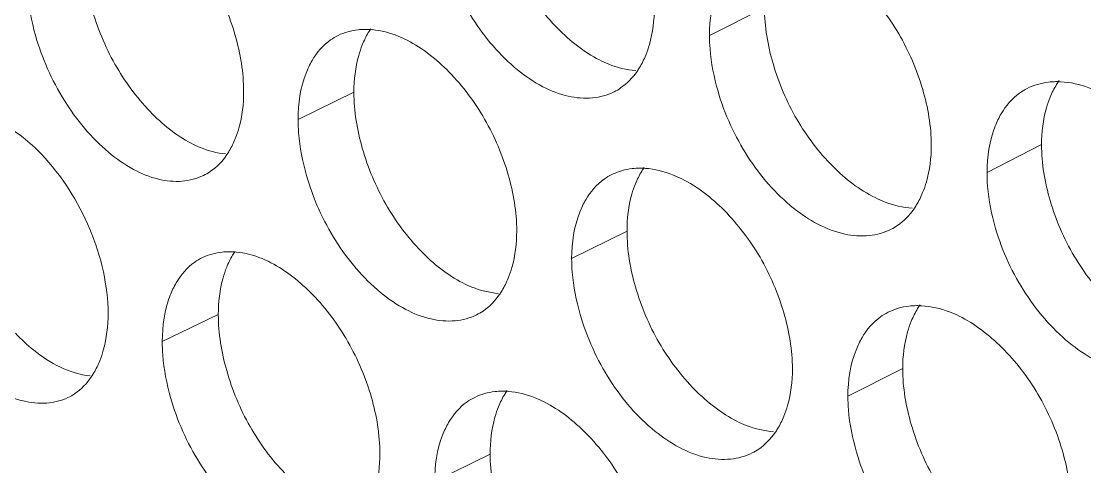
# Model space of a CAD drawing. Header units: millimetres. Extents: x 1177 to 4147, y 93 to 2194.
# Drawn here: x 2573.57 to 2587.9, y 961.18 to 967.18 of the extents above; entities that cross this region are included whole.
import ezdxf

# ---------------------------------------------------------------- set-up
doc = ezdxf.new("R2010")
doc.units = ezdxf.units.MM
doc.header["$LTSCALE"] = 0.1
doc.layers.get('0').update_dxf_attribs({"lineweight": 13})
doc.layers.add('标注', color=251, linetype='Continuous', lineweight=9)

# ---------------------------------------------------------------- blocks, each defined once
blk = doc.blocks.new('02')
at = {"layer": '标注'}
for p, q in [((4459.965, 973.211), (4458.906, 972.68)), ((4452.064, 971.585), (4450.989, 971.062)), ((4465.295, 970.576), (4464.246, 970.04)), ((4457.319, 968.913), (4456.254, 968.384)), ((4449.455, 967.305), (4448.376, 966.785)), ((4462.624, 966.265), (4461.569, 965.732)), ((4454.685, 964.621), (4453.616, 964.095))]:
    blk.add_line(p, q, dxfattribs=at)
for centre, radius, start, end in [((4452.287, 971.356), 1.439, 84.9711, 90.0516), ((4465.592, 970.301), 1.488, 87.2799, 90.7347), ((4457.571, 968.665), 1.459, 85.9113, 90.3279), ((4449.664, 967.085), 1.43, 84.4925, 89.9118), ((4462.906, 965.999), 1.478, 86.8291, 90.6001), ((4454.923, 964.382), 1.449, 85.444, 90.1903)]:
    blk.add_arc(centre, radius, start, end, dxfattribs=at)
for points, knots in [([(4454.685, 975.871), (4454.685, 975.508), (4454.813, 974.756), (4455.256, 973.706), (4455.921, 972.814), (4456.491, 972.357), (4456.791, 972.206)], [0, 0, 0, 0, 0.247397, 0.512334, 0.770535, 1, 1, 1, 1]), ([(4449.942, 971.6), (4449.942, 971.963), (4449.815, 972.715), (4449.375, 973.767), (4448.716, 974.662), (4448.152, 975.123), (4447.855, 975.278)], [0, 0, 0, 0, 0.247645, 0.51293, 0.771215, 1, 1, 1, 1]), ([(4446.859, 974.282), (4446.859, 973.919), (4446.985, 973.167), (4447.421, 972.114), (4448.076, 971.218), (4448.638, 970.756), (4448.935, 970.602)], [0, 0, 0, 0, 0.247948, 0.513377, 0.771501, 1, 1, 1, 1]), ([(4453.778, 974.269), (4453.905, 973.825), (4454.28, 972.992), (4455.002, 972.143), (4455.671, 971.681), (4456.166, 971.49), (4456.644, 971.449), (4456.941, 971.529), (4457.07, 971.593)], [0, 0, 0, 0, 0.294183, 0.574014, 0.698487, 0.809259, 0.908301, 1, 1, 1, 1]), ([(4463.174, 970.566), (4463.174, 970.928), (4463.043, 971.68), (4462.592, 972.728), (4461.916, 973.616), (4461.339, 974.069), (4461.036, 974.219)], [0, 0, 0, 0, 0.246729, 0.511193, 0.769606, 1, 1, 1, 1]), ([(4445.775, 973.764), (4445.775, 973.677), (4445.79, 973.313), (4445.86, 972.953), (4445.935, 972.686)], [0, 0, 0, 0, 0.238408, 1, 1, 1, 1]), ([(4459.178, 973.811), (4459.133, 973.734), (4458.964, 973.381), (4458.906, 972.981), (4458.906, 972.68)], [0, 0, 0, 0, 0.228131, 1, 1, 1, 1]), ([(4457.68, 972.299), (4457.707, 972.366), (4457.807, 972.66), (4457.844, 972.973), (4457.844, 973.211)], [0, 0, 0, 0, 0.232922, 1, 1, 1, 1]), ([(4459.965, 973.211), (4459.965, 972.848), (4460.094, 972.097), (4460.542, 971.048), (4461.214, 970.158), (4461.789, 969.705), (4462.091, 969.556)], [0, 0, 0, 0, 0.247033, 0.511643, 0.769894, 1, 1, 1, 1]), ([(4445.935, 972.686), (4446.06, 972.244), (4446.427, 971.412), (4447.134, 970.559), (4447.792, 970.091), (4448.277, 969.894), (4448.748, 969.846), (4449.042, 969.921), (4449.169, 969.982)], [0, 0, 0, 0, 0.295542, 0.576027, 0.700439, 0.810823, 0.909172, 1, 1, 1, 1]), ([(4451.762, 972.679), (4451.711, 972.654), (4451.508, 972.534), (4451.349, 972.347), (4451.259, 972.194)], [0, 0, 0, 0, 0.242161, 1, 1, 1, 1]), ([(4452.286, 972.795), (4452.239, 972.795), (4452.06, 972.786), (4451.882, 972.737), (4451.762, 972.679)], [0, 0, 0, 0, 0.258402, 1, 1, 1, 1]), ([(4452.387, 972.803), (4452.371, 972.78), (4452.309, 972.682), (4452.258, 972.578), (4452.226, 972.496)], [0, 0, 0, 0, 0.242465, 1, 1, 1, 1]), ([(4453.089, 972.586), (4453.033, 972.614), (4452.819, 972.713), (4452.586, 972.775), (4452.413, 972.79)], [0, 0, 0, 0, 0.266651, 1, 1, 1, 1]), ([(4458.906, 972.68), (4458.906, 972.593), (4458.921, 972.23), (4458.993, 971.87), (4459.07, 971.604)], [0, 0, 0, 0, 0.238567, 1, 1, 1, 1]), ([(4452.226, 972.496), (4452.199, 972.43), (4452.1, 972.136), (4452.064, 971.823), (4452.064, 971.585)], [0, 0, 0, 0, 0.232536, 1, 1, 1, 1]), ([(4455.197, 968.918), (4455.197, 969.281), (4455.069, 970.032), (4454.624, 971.082), (4453.958, 971.975), (4453.389, 972.433), (4453.089, 972.586)], [0, 0, 0, 0, 0.247276, 0.512232, 0.770569, 1, 1, 1, 1]), ([(4456.791, 972.206), (4456.849, 972.177), (4457.069, 972.077), (4457.309, 972.016), (4457.486, 972.003)], [0, 0, 0, 0, 0.266655, 1, 1, 1, 1]), ([(4457.513, 971.987), (4457.529, 972.01), (4457.594, 972.11), (4457.646, 972.216), (4457.68, 972.299)], [0, 0, 0, 0, 0.242584, 1, 1, 1, 1]), ([(4451.259, 972.194), (4451.214, 972.117), (4451.046, 971.763), (4450.989, 971.363), (4450.989, 971.062)], [0, 0, 0, 0, 0.227393, 1, 1, 1, 1]), ([(4457.07, 971.593), (4457.113, 971.615), (4457.286, 971.715), (4457.428, 971.863), (4457.513, 971.987)], [0, 0, 0, 0, 0.244338, 1, 1, 1, 1]), ([(4465.573, 971.789), (4465.523, 971.788), (4465.333, 971.776), (4465.144, 971.721), (4465.018, 971.657)], [0, 0, 0, 0, 0.258456, 1, 1, 1, 1]), ([(4465.634, 971.809), (4465.617, 971.784), (4465.55, 971.683), (4465.496, 971.574), (4465.461, 971.489)], [0, 0, 0, 0, 0.242742, 1, 1, 1, 1]), ([(4466.395, 971.589), (4466.334, 971.619), (4466.101, 971.72), (4465.849, 971.778), (4465.662, 971.787)], [0, 0, 0, 0, 0.266777, 1, 1, 1, 1]), ([(4449.781, 970.69), (4449.808, 970.756), (4449.907, 971.05), (4449.942, 971.363), (4449.942, 971.6)], [0, 0, 0, 0, 0.232474, 1, 1, 1, 1]), ([(4452.064, 971.585), (4452.064, 971.222), (4452.191, 970.47), (4452.632, 969.419), (4453.293, 968.525), (4453.861, 968.067), (4454.16, 967.915)], [0, 0, 0, 0, 0.24758, 0.512681, 0.770856, 1, 1, 1, 1]), ([(4459.07, 971.604), (4459.198, 971.16), (4459.581, 970.325), (4460.418, 969.35), (4461.291, 968.85), (4461.971, 968.799), (4462.27, 968.882), (4462.4, 968.948)], [0, 0, 0, 0, 0.293762, 0.573619, 0.807925, 0.907583, 1, 1, 1, 1]), ([(4465.018, 971.657), (4464.967, 971.631), (4464.767, 971.509), (4464.609, 971.323), (4464.519, 971.17)], [0, 0, 0, 0, 0.243008, 1, 1, 1, 1]), ([(4465.461, 971.489), (4465.433, 971.422), (4465.332, 971.128), (4465.295, 970.814), (4465.295, 970.576)], [0, 0, 0, 0, 0.233282, 1, 1, 1, 1]), ([(4446.05, 970.392), (4445.94, 970.507), (4445.535, 970.884), (4445.01, 971.17), (4444.615, 971.214)], [0, 0, 0, 0, 0.284731, 1, 1, 1, 1]), ([(4450.989, 971.062), (4450.989, 970.975), (4451.005, 970.611), (4451.075, 970.251), (4451.151, 969.985)], [0, 0, 0, 0, 0.238471, 1, 1, 1, 1]), ([(4464.519, 971.17), (4464.474, 971.093), (4464.304, 970.74), (4464.246, 970.341), (4464.246, 970.04)], [0, 0, 0, 0, 0.228624, 1, 1, 1, 1]), ([(4448.935, 970.602), (4448.99, 970.574), (4449.199, 970.476), (4449.427, 970.413), (4449.595, 970.397)], [0, 0, 0, 0, 0.266559, 1, 1, 1, 1]), ([(4449.621, 970.385), (4449.637, 970.408), (4449.698, 970.505), (4449.749, 970.609), (4449.781, 970.69)], [0, 0, 0, 0, 0.242432, 1, 1, 1, 1]), ([(4463.008, 969.653), (4463.036, 969.72), (4463.137, 970.014), (4463.174, 970.328), (4463.174, 970.566)], [0, 0, 0, 0, 0.233221, 1, 1, 1, 1]), ([(4465.295, 970.576), (4465.295, 970.213), (4465.425, 969.462), (4465.878, 968.415), (4466.556, 967.528), (4467.136, 967.079), (4467.441, 966.931)], [0, 0, 0, 0, 0.246671, 0.510955, 0.769257, 1, 1, 1, 1]), ([(4447.334, 967.325), (4447.334, 967.594), (4447.263, 968.152), (4446.92, 969.231), (4446.446, 969.98), (4446.05, 970.392)], [0, 0, 0, 0, 0.238081, 0.493556, 1, 1, 1, 1]), ([(4449.169, 969.982), (4449.213, 970.004), (4449.39, 970.105), (4449.535, 970.258), (4449.621, 970.385)], [0, 0, 0, 0, 0.2437, 1, 1, 1, 1]), ([(4451.151, 969.985), (4451.278, 969.542), (4451.649, 968.709), (4452.367, 967.859), (4453.032, 967.395), (4453.524, 967.202), (4454, 967.159), (4454.295, 967.237), (4454.423, 967.3)], [0, 0, 0, 0, 0.294634, 0.574682, 0.699134, 0.809777, 0.908589, 1, 1, 1, 1]), ([(4457.027, 970.002), (4456.976, 969.976), (4456.774, 969.855), (4456.616, 969.669), (4456.526, 969.516)], [0, 0, 0, 0, 0.242512, 1, 1, 1, 1]), ([(4457.563, 970.124), (4457.516, 970.124), (4457.332, 970.113), (4457.149, 970.062), (4457.027, 970.002)], [0, 0, 0, 0, 0.258421, 1, 1, 1, 1]), ([(4457.648, 970.137), (4457.632, 970.113), (4457.568, 970.014), (4457.516, 969.907), (4457.482, 969.825)], [0, 0, 0, 0, 0.242569, 1, 1, 1, 1]), ([(4458.374, 969.918), (4458.316, 969.947), (4458.094, 970.047), (4457.853, 970.108), (4457.675, 970.12)], [0, 0, 0, 0, 0.266713, 1, 1, 1, 1]), ([(4464.246, 970.04), (4464.246, 969.953), (4464.261, 969.59), (4464.333, 969.23), (4464.411, 968.965)], [0, 0, 0, 0, 0.238632, 1, 1, 1, 1]), ([(4457.482, 969.825), (4457.455, 969.758), (4457.355, 969.464), (4457.319, 969.15), (4457.319, 968.913)], [0, 0, 0, 0, 0.232835, 1, 1, 1, 1]), ([(4460.502, 966.26), (4460.502, 966.623), (4460.373, 967.375), (4459.923, 968.423), (4459.251, 969.313), (4458.677, 969.767), (4458.374, 969.918)], [0, 0, 0, 0, 0.246911, 0.511538, 0.769926, 1, 1, 1, 1]), ([(4462.091, 969.556), (4462.151, 969.526), (4462.379, 969.425), (4462.626, 969.366), (4462.809, 969.355)], [0, 0, 0, 0, 0.2667, 1, 1, 1, 1]), ([(4462.837, 969.336), (4462.854, 969.36), (4462.92, 969.46), (4462.974, 969.569), (4463.008, 969.653)], [0, 0, 0, 0, 0.242697, 1, 1, 1, 1]), ([(4456.526, 969.516), (4456.481, 969.439), (4456.312, 969.085), (4456.254, 968.686), (4456.254, 968.384)], [0, 0, 0, 0, 0.227885, 1, 1, 1, 1]), ([(4462.4, 968.948), (4462.443, 968.97), (4462.612, 969.069), (4462.752, 969.215), (4462.837, 969.336)], [0, 0, 0, 0, 0.244733, 1, 1, 1, 1]), ([(4464.411, 968.965), (4464.542, 968.52), (4464.836, 967.88), (4465.392, 967.159), (4465.981, 966.597), (4466.662, 966.219), (4467.348, 966.174), (4467.649, 966.261), (4467.78, 966.328)], [0, 0, 0, 0, 0.292621, 0.4365, 0.572692, 0.807081, 0.907102, 1, 1, 1, 1]), ([(4455.034, 968.007), (4455.062, 968.073), (4455.161, 968.367), (4455.197, 968.68), (4455.197, 968.918)], [0, 0, 0, 0, 0.232772, 1, 1, 1, 1]), ([(4457.319, 968.913), (4457.319, 968.55), (4457.447, 967.798), (4457.893, 966.749), (4458.561, 965.858), (4459.134, 965.403), (4459.435, 965.252)], [0, 0, 0, 0, 0.247215, 0.511988, 0.770214, 1, 1, 1, 1]), ([(4449.666, 968.515), (4449.62, 968.515), (4449.443, 968.506), (4449.267, 968.459), (4449.148, 968.402)], [0, 0, 0, 0, 0.258394, 1, 1, 1, 1]), ([(4449.775, 968.52), (4449.76, 968.497), (4449.699, 968.4), (4449.648, 968.297), (4449.616, 968.216)], [0, 0, 0, 0, 0.242417, 1, 1, 1, 1]), ([(4443.346, 968.421), (4443.47, 967.979), (4443.834, 967.148), (4444.537, 966.294), (4445.19, 965.823), (4445.673, 965.625), (4446.142, 965.574), (4446.434, 965.647), (4446.561, 965.708)], [0, 0, 0, 0, 0.295999, 0.576706, 0.701098, 0.811352, 0.909467, 1, 1, 1, 1]), ([(4449.148, 968.402), (4449.097, 968.377), (4448.894, 968.258), (4448.735, 968.071), (4448.645, 967.917)], [0, 0, 0, 0, 0.241979, 1, 1, 1, 1]), ([(4450.466, 968.304), (4450.411, 968.332), (4450.2, 968.43), (4449.971, 968.492), (4449.801, 968.508)], [0, 0, 0, 0, 0.266613, 1, 1, 1, 1]), ([(4456.254, 968.384), (4456.254, 968.298), (4456.27, 967.934), (4456.341, 967.574), (4456.418, 967.308)], [0, 0, 0, 0, 0.238534, 1, 1, 1, 1]), ([(4449.616, 968.216), (4449.589, 968.15), (4449.491, 967.856), (4449.455, 967.543), (4449.455, 967.305)], [0, 0, 0, 0, 0.232387, 1, 1, 1, 1]), ([(4452.564, 964.631), (4452.564, 964.994), (4452.436, 965.746), (4451.993, 966.797), (4451.331, 967.691), (4450.765, 968.15), (4450.466, 968.304)], [0, 0, 0, 0, 0.24746, 0.512581, 0.770891, 1, 1, 1, 1]), ([(4448.645, 967.917), (4448.6, 967.84), (4448.432, 967.486), (4448.376, 967.086), (4448.376, 966.785)], [0, 0, 0, 0, 0.227147, 1, 1, 1, 1]), ([(4454.16, 967.915), (4454.217, 967.886), (4454.433, 967.787), (4454.669, 967.726), (4454.843, 967.712)], [0, 0, 0, 0, 0.266627, 1, 1, 1, 1]), ([(4454.87, 967.697), (4454.886, 967.72), (4454.949, 967.819), (4455.001, 967.924), (4455.034, 968.007)], [0, 0, 0, 0, 0.242531, 1, 1, 1, 1]), ([(4454.423, 967.3), (4454.467, 967.321), (4454.641, 967.422), (4454.784, 967.572), (4454.87, 967.697)], [0, 0, 0, 0, 0.244132, 1, 1, 1, 1]), ([(4462.96, 967.495), (4462.943, 967.471), (4462.877, 967.37), (4462.823, 967.262), (4462.789, 967.178)], [0, 0, 0, 0, 0.242682, 1, 1, 1, 1]), ([(4447.173, 966.415), (4447.2, 966.482), (4447.299, 966.776), (4447.334, 967.088), (4447.334, 967.325)], [0, 0, 0, 0, 0.232325, 1, 1, 1, 1]), ([(4449.455, 967.305), (4449.455, 966.942), (4449.582, 966.19), (4450.02, 965.139), (4450.678, 964.244), (4451.243, 963.784), (4451.541, 963.63)], [0, 0, 0, 0, 0.247764, 0.513029, 0.771178, 1, 1, 1, 1]), ([(4456.418, 967.308), (4456.546, 966.865), (4456.925, 966.03), (4457.757, 965.053), (4458.624, 964.551), (4459.301, 964.496), (4459.599, 964.577), (4459.729, 964.642)], [0, 0, 0, 0, 0.294207, 0.574275, 0.808437, 0.907868, 1, 1, 1, 1]), ([(4462.342, 967.349), (4462.291, 967.323), (4462.09, 967.201), (4461.932, 967.016), (4461.842, 966.863)], [0, 0, 0, 0, 0.242847, 1, 1, 1, 1]), ([(4462.89, 967.477), (4462.842, 967.477), (4462.653, 967.466), (4462.467, 967.412), (4462.342, 967.349)], [0, 0, 0, 0, 0.258444, 1, 1, 1, 1]), ([(4463.709, 967.276), (4463.649, 967.305), (4463.42, 967.406), (4463.171, 967.465), (4462.988, 967.475)], [0, 0, 0, 0, 0.266759, 1, 1, 1, 1]), ([(4462.789, 967.178), (4462.761, 967.111), (4462.661, 966.817), (4462.624, 966.503), (4462.624, 966.265)], [0, 0, 0, 0, 0.233133, 1, 1, 1, 1]), ([(4465.857, 963.628), (4465.857, 963.99), (4465.726, 964.742), (4465.272, 965.788), (4464.593, 966.676), (4464.014, 967.126), (4463.709, 967.276)], [0, 0, 0, 0, 0.246547, 0.510848, 0.769286, 1, 1, 1, 1]), ([(4445.552, 966.945), (4445.662, 966.83), (4446.067, 966.451), (4446.594, 966.166), (4446.991, 966.124)], [0, 0, 0, 0, 0.28484, 1, 1, 1, 1]), ([(4448.376, 966.785), (4448.376, 966.698), (4448.391, 966.334), (4448.461, 965.974), (4448.537, 965.708)], [0, 0, 0, 0, 0.238439, 1, 1, 1, 1]), ([(4461.842, 966.863), (4461.797, 966.786), (4461.628, 966.432), (4461.569, 966.033), (4461.569, 965.732)], [0, 0, 0, 0, 0.228378, 1, 1, 1, 1]), ([(4447.016, 966.114), (4447.031, 966.137), (4447.092, 966.233), (4447.141, 966.336), (4447.173, 966.415)], [0, 0, 0, 0, 0.242387, 1, 1, 1, 1]), ([(4462.624, 966.265), (4462.624, 965.902), (4462.754, 965.151), (4463.204, 964.103), (4463.879, 963.215), (4464.456, 962.764), (4464.76, 962.615)], [0, 0, 0, 0, 0.246852, 0.511298, 0.769575, 1, 1, 1, 1]), ([(4446.561, 965.708), (4446.606, 965.729), (4446.784, 965.831), (4446.93, 965.985), (4447.016, 966.114)], [0, 0, 0, 0, 0.243475, 1, 1, 1, 1]), ([(4460.338, 965.348), (4460.365, 965.415), (4460.466, 965.709), (4460.502, 966.022), (4460.502, 966.26)], [0, 0, 0, 0, 0.233071, 1, 1, 1, 1]), ([(4448.537, 965.708), (4448.662, 965.265), (4449.032, 964.432), (4449.744, 963.581), (4450.405, 963.115), (4450.894, 962.92), (4451.368, 962.874), (4451.662, 962.951), (4451.79, 963.013)], [0, 0, 0, 0, 0.295087, 0.575352, 0.699785, 0.810298, 0.90888, 1, 1, 1, 1]), ([(4454.388, 965.712), (4454.337, 965.687), (4454.135, 965.567), (4453.976, 965.38), (4453.886, 965.227)], [0, 0, 0, 0, 0.242339, 1, 1, 1, 1]), ([(4454.918, 965.831), (4454.871, 965.831), (4454.69, 965.822), (4454.509, 965.772), (4454.388, 965.712)], [0, 0, 0, 0, 0.258411, 1, 1, 1, 1]), ([(4455.011, 965.842), (4454.995, 965.818), (4454.932, 965.72), (4454.881, 965.614), (4454.848, 965.532)], [0, 0, 0, 0, 0.242516, 1, 1, 1, 1]), ([(4455.726, 965.624), (4455.669, 965.653), (4455.45, 965.752), (4455.213, 965.813), (4455.038, 965.827)], [0, 0, 0, 0, 0.266684, 1, 1, 1, 1]), ([(4461.569, 965.732), (4461.569, 965.645), (4461.585, 965.282), (4461.657, 964.922), (4461.734, 964.657)], [0, 0, 0, 0, 0.238599, 1, 1, 1, 1]), ([(4454.848, 965.532), (4454.821, 965.466), (4454.721, 965.172), (4454.685, 964.858), (4454.685, 964.621)], [0, 0, 0, 0, 0.232686, 1, 1, 1, 1]), ([(4457.844, 961.961), (4457.844, 962.324), (4457.715, 963.075), (4457.268, 964.125), (4456.598, 965.016), (4456.027, 965.472), (4455.726, 965.624)], [0, 0, 0, 0, 0.247093, 0.511885, 0.770247, 1, 1, 1, 1]), ([(4459.435, 965.252), (4459.494, 965.223), (4459.718, 965.123), (4459.961, 965.063), (4460.141, 965.051)], [0, 0, 0, 0, 0.266679, 1, 1, 1, 1]), ([(4460.169, 965.033), (4460.185, 965.057), (4460.25, 965.157), (4460.304, 965.265), (4460.338, 965.348)], [0, 0, 0, 0, 0.24264, 1, 1, 1, 1]), ([(4453.886, 965.227), (4453.841, 965.15), (4453.673, 964.796), (4453.616, 964.396), (4453.616, 964.095)], [0, 0, 0, 0, 0.227639, 1, 1, 1, 1]), ([(4459.729, 964.642), (4459.772, 964.664), (4459.942, 964.764), (4460.083, 964.911), (4460.169, 965.033)], [0, 0, 0, 0, 0.244538, 1, 1, 1, 1]), ([(4452.401, 963.72), (4452.428, 963.787), (4452.528, 964.08), (4452.564, 964.393), (4452.564, 964.631)], [0, 0, 0, 0, 0.232623, 1, 1, 1, 1]), ([(4461.734, 964.657), (4461.864, 964.212), (4462.249, 963.377), (4463.091, 962.402), (4463.97, 961.906), (4464.653, 961.859), (4464.954, 961.943), (4465.084, 962.01)], [0, 0, 0, 0, 0.293319, 0.572966, 0.807416, 0.907301, 1, 1, 1, 1]), ([(4454.685, 964.621), (4454.685, 964.258), (4454.813, 963.506), (4455.256, 962.456), (4455.921, 961.564), (4456.491, 961.107), (4456.791, 960.956)], [0, 0, 0, 0, 0.247397, 0.512334, 0.770535, 1, 1, 1, 1])]:
    blk.add_open_spline(points, degree=3, knots=knots, dxfattribs=at)

msp = doc.modelspace()

# ---------------------------------------------------------------- block references
at = {"xscale": 0.7, "yscale": 0.7, "zscale": 0.7}
msp.add_blockref('02', (-538.391, 286.112), dxfattribs=at)

doc.saveas('drawing.dxf')
